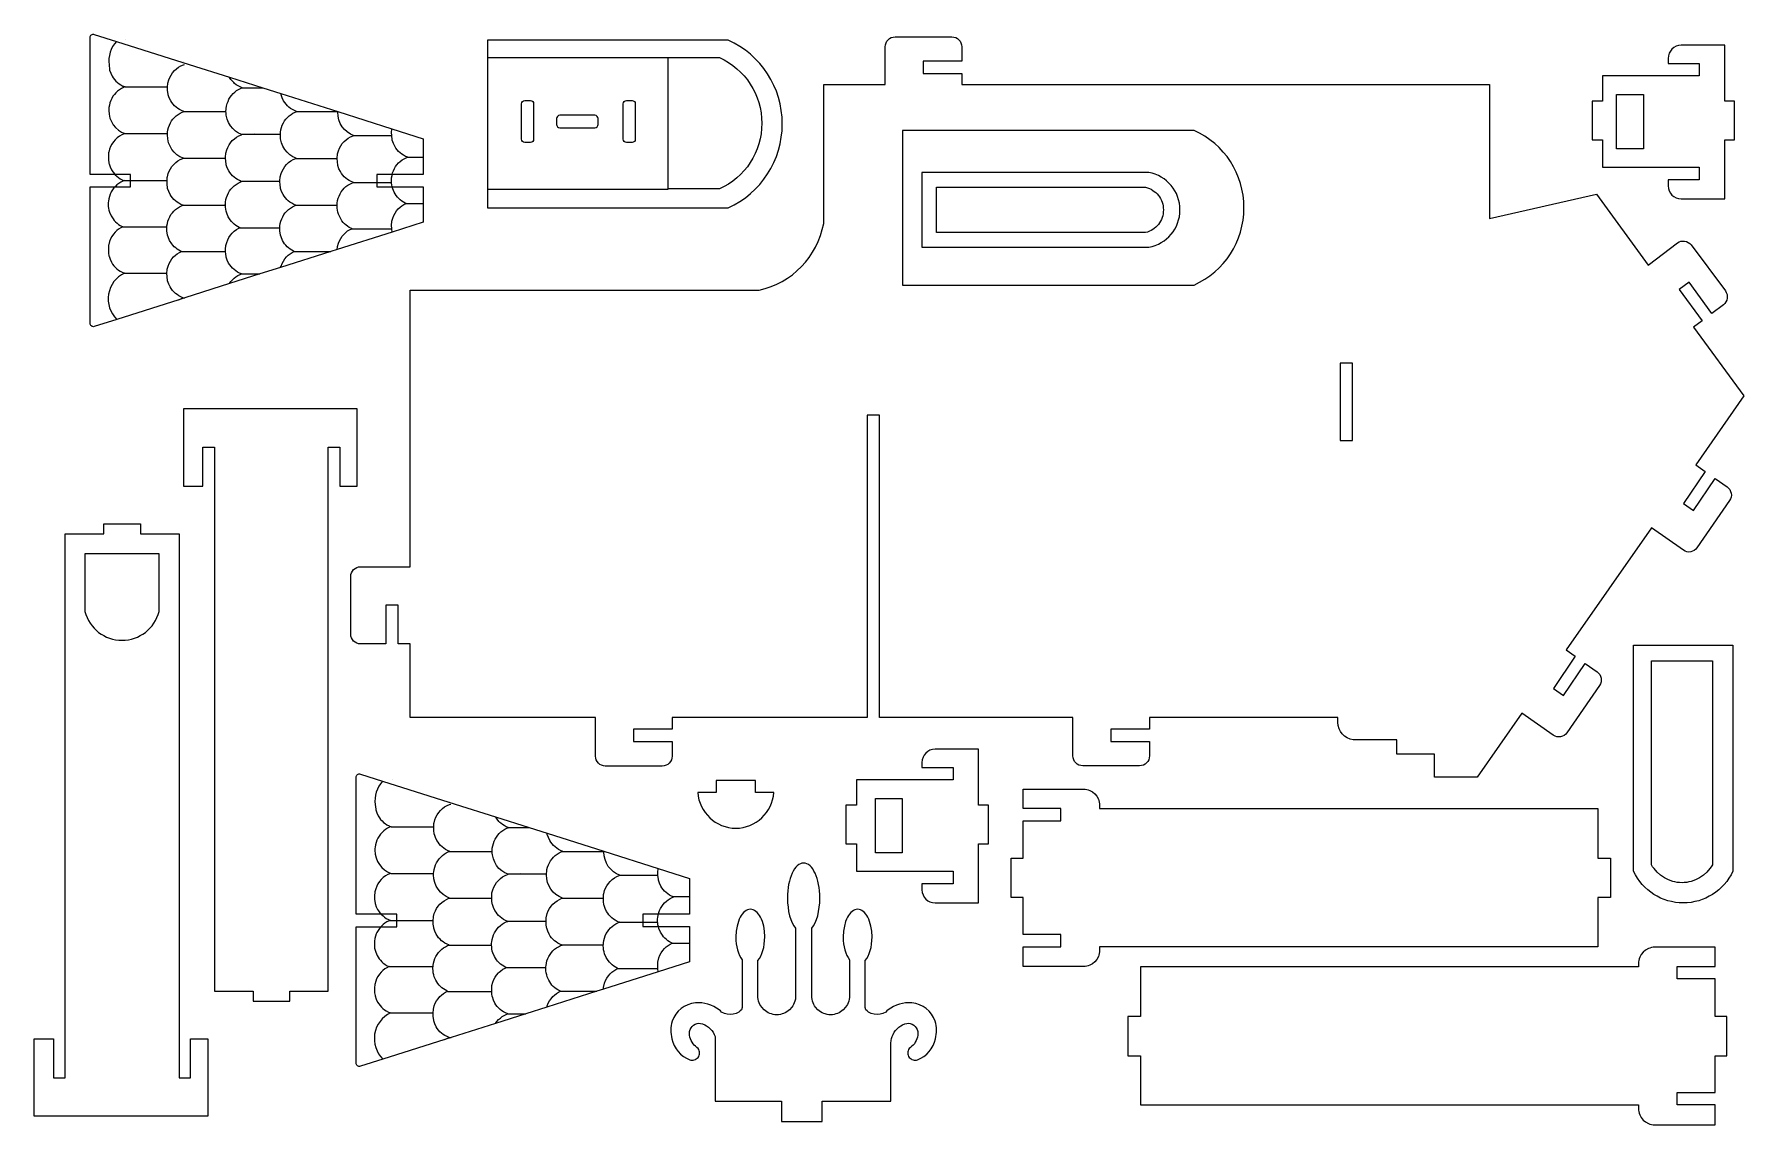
# Model space of a CAD drawing. Extents: x 0.4 to 16.9, y 0.4 to 10.9.
import ezdxf

# ---------------------------------------------------------------- set-up
doc = ezdxf.new("R2010")
doc.units = 0
doc.layers.add('Default_Layer', color=1, linetype='CONTINUOUS')

msp = doc.modelspace()

# ---------------------------------------------------------------- linework, layer by layer
at = {"layer": 'Default_Layer'}
for points in [[(4.149, 9.934), (4.149, 9.755), (4.149, 9.588), (3.85, 9.588), (3.85, 9.588), (3.701, 9.588), (3.701, 9.51), (3.701, 9.469), (3.85, 9.469), (3.85, 9.469), (4.149, 9.469), (4.149, 9.308), (4.149, 9.126), (3.849, 9.031), (3.319, 8.863), (3.256, 8.842), (2.771, 8.689), (2.771, 8.689), (2.569, 8.625), (2.275, 8.532), (1.845, 8.395), (1.785, 8.376), (1.186, 8.186), (0.968, 8.117), (0.961, 8.115), (0.954, 8.116), (0.947, 8.118), (0.94, 8.122), (0.935, 8.127), (0.931, 8.133), (0.928, 8.14), (0.927, 8.147), (0.927, 9.467), (1.167, 9.467), (1.167, 9.467), (1.32, 9.467), (1.32, 9.528), (1.32, 9.586), (1.17, 9.586), (1.17, 9.586), (0.927, 9.586), (0.927, 10.913), (0.928, 10.921), (0.931, 10.928), (0.935, 10.934), (0.94, 10.939), (0.947, 10.942), (0.954, 10.945), (0.961, 10.945), (0.968, 10.943), (1.183, 10.875), (1.885, 10.653), (2.276, 10.529), (2.6, 10.426), (2.774, 10.371), (3.323, 10.196), (3.847, 10.03), (4.149, 9.934)], [(8.023, 9.114), (8.023, 10.457), (8.618, 10.457), (8.618, 10.824), (8.62, 10.842), (8.626, 10.86), (8.634, 10.877), (8.646, 10.891), (8.66, 10.903), (8.677, 10.912), (8.694, 10.917), (8.713, 10.919), (9.264, 10.919), (9.282, 10.917), (9.3, 10.912), (9.316, 10.903), (9.331, 10.891), (9.342, 10.876), (9.351, 10.86), (9.356, 10.842), (9.358, 10.823), (9.358, 10.683), (8.986, 10.683), (8.986, 10.564), (9.358, 10.564), (9.358, 10.457), (14.463, 10.457), (14.463, 9.161), (15.497, 9.396), (15.998, 8.711), (16.28, 8.925), (16.296, 8.935), (16.313, 8.941), (16.331, 8.944), (16.35, 8.944), (16.368, 8.939), (16.385, 8.931), (16.399, 8.92), (16.412, 8.907), (16.744, 8.462), (16.753, 8.446), (16.76, 8.428), (16.763, 8.41), (16.762, 8.391), (16.757, 8.373), (16.75, 8.356), (16.739, 8.341), (16.725, 8.328), (16.613, 8.243), (16.393, 8.546), (16.298, 8.475), (16.519, 8.171), (16.437, 8.109), (16.923, 7.445), (16.457, 6.78), (16.549, 6.715), (16.34, 6.403), (16.437, 6.336), (16.646, 6.647), (16.761, 6.566), (16.775, 6.554), (16.787, 6.539), (16.795, 6.522), (16.8, 6.504), (16.802, 6.486), (16.799, 6.467), (16.794, 6.449), (16.785, 6.433), (16.469, 5.976), (16.457, 5.962), (16.443, 5.951), (16.427, 5.942), (16.409, 5.937), (16.39, 5.935), (16.372, 5.938), (16.354, 5.943), (16.338, 5.953), (16.03, 6.169), (15.204, 4.988), (15.292, 4.926), (15.082, 4.614), (15.18, 4.547), (15.389, 4.858), (15.504, 4.777), (15.518, 4.764), (15.529, 4.75), (15.538, 4.733), (15.543, 4.715), (15.544, 4.696), (15.542, 4.678), (15.536, 4.66), (15.527, 4.644), (15.212, 4.187), (15.2, 4.173), (15.185, 4.161), (15.169, 4.153), (15.151, 4.148), (15.133, 4.146), (15.114, 4.148), (15.097, 4.154), (15.08, 4.163), (14.777, 4.377), (14.343, 3.757), (13.932, 3.757), (13.932, 3.98), (13.566, 3.98), (13.566, 4.118), (13.144, 4.118), (13.114, 4.125), (13.086, 4.137), (13.061, 4.154), (13.039, 4.175), (13.022, 4.199), (13.008, 4.226), (13, 4.256), (12.996, 4.287), (12.996, 4.334), (11.174, 4.334), (11.174, 4.222), (10.801, 4.222), (10.801, 4.103), (11.174, 4.103), (11.174, 3.962), (11.172, 3.944), (11.167, 3.926), (11.158, 3.91), (11.146, 3.895), (11.132, 3.883), (11.115, 3.874), (11.098, 3.869), (11.079, 3.867), (10.528, 3.867), (10.51, 3.869), (10.492, 3.874), (10.476, 3.883), (10.462, 3.895), (10.45, 3.909), (10.441, 3.926), (10.436, 3.944), (10.434, 3.962), (10.434, 4.334), (8.563, 4.334), (8.563, 7.26), (8.445, 7.26), (8.445, 4.334), (8.291, 4.334), (8.291, 4.334), (6.557, 4.334), (6.557, 4.22), (6.185, 4.22), (6.185, 4.101), (6.557, 4.101), (6.557, 3.96), (6.555, 3.942), (6.55, 3.924), (6.541, 3.908), (6.529, 3.893), (6.515, 3.881), (6.499, 3.872), (6.481, 3.867), (6.462, 3.865), (5.911, 3.865), (5.893, 3.867), (5.875, 3.872), (5.859, 3.881), (5.845, 3.893), (5.833, 3.907), (5.824, 3.924), (5.819, 3.942), (5.817, 3.96), (5.817, 4.334), (4.025, 4.334), (4.025, 5.046), (3.907, 5.046), (3.907, 5.422), (3.788, 5.422), (3.789, 5.046), (3.544, 5.046), (3.525, 5.048), (3.507, 5.053), (3.491, 5.062), (3.477, 5.074), (3.465, 5.088), (3.456, 5.105), (3.451, 5.122), (3.449, 5.141), (3.449, 5.698), (3.451, 5.717), (3.456, 5.734), (3.465, 5.751), (3.477, 5.765), (3.491, 5.777), (3.507, 5.786), (3.525, 5.791), (3.543, 5.793), (4.025, 5.793), (4.025, 8.469), (7.399, 8.469), (7.458, 8.484), (7.515, 8.503), (7.569, 8.526), (7.622, 8.553), (7.672, 8.583), (7.72, 8.618), (7.765, 8.655), (7.808, 8.696), (7.847, 8.739), (7.883, 8.786), (7.916, 8.835), (7.945, 8.886), (7.971, 8.94), (7.992, 8.996), (8.01, 9.054), (8.023, 9.114)], [(4.773, 9.266), (7.099, 9.266), (7.158, 9.295), (7.213, 9.327), (7.266, 9.363), (7.315, 9.403), (7.362, 9.446), (7.405, 9.492), (7.444, 9.541), (7.48, 9.593), (7.513, 9.647), (7.541, 9.703), (7.566, 9.762), (7.586, 9.822), (7.602, 9.884), (7.613, 9.947), (7.62, 10.011), (7.623, 10.077), (7.62, 10.142), (7.613, 10.207), (7.602, 10.27), (7.586, 10.332), (7.566, 10.392), (7.541, 10.45), (7.513, 10.507), (7.48, 10.561), (7.444, 10.613), (7.405, 10.662), (7.362, 10.708), (7.315, 10.751), (7.266, 10.79), (7.213, 10.827), (7.158, 10.859), (7.099, 10.888), (4.773, 10.888), (4.773, 10.718), (4.773, 9.448), (4.773, 9.266)], [(15.557, 9.924), (15.557, 9.657), (16.492, 9.657), (16.492, 9.537), (16.191, 9.537), (16.191, 9.479), (16.193, 9.453), (16.201, 9.429), (16.212, 9.407), (16.228, 9.389), (16.246, 9.373), (16.268, 9.361), (16.291, 9.354), (16.317, 9.351), (16.738, 9.351), (16.738, 9.924), (16.834, 9.924), (16.834, 10.298), (16.738, 10.298), (16.738, 10.838), (16.317, 10.838), (16.291, 10.836), (16.268, 10.828), (16.246, 10.817), (16.228, 10.801), (16.212, 10.782), (16.201, 10.761), (16.193, 10.737), (16.191, 10.711), (16.191, 10.661), (16.492, 10.661), (16.492, 10.542), (16.191, 10.542), (15.557, 10.542), (15.557, 10.298), (15.455, 10.298), (15.455, 9.924), (15.557, 9.924)], [(6.52, 9.448), (6.52, 10.718), (7.014, 10.718), (7.06, 10.696), (7.103, 10.67), (7.145, 10.642), (7.183, 10.611), (7.22, 10.577), (7.254, 10.541), (7.285, 10.503), (7.313, 10.462), (7.338, 10.42), (7.36, 10.376), (7.38, 10.33), (7.395, 10.283), (7.408, 10.234), (7.417, 10.185), (7.423, 10.134), (7.424, 10.083), (7.423, 10.032), (7.417, 9.981), (7.408, 9.932), (7.395, 9.883), (7.38, 9.836), (7.36, 9.79), (7.338, 9.746), (7.313, 9.704), (7.285, 9.663), (7.254, 9.625), (7.22, 9.589), (7.183, 9.555), (7.145, 9.524), (7.103, 9.495), (7.06, 9.47), (7.014, 9.448), (6.52, 9.448)], [(5.1, 9.929), (5.1, 10.271), (5.103, 10.283), (5.11, 10.293), (5.12, 10.3), (5.132, 10.303), (5.187, 10.303), (5.199, 10.3), (5.209, 10.293), (5.216, 10.283), (5.218, 10.271), (5.218, 9.929), (5.216, 9.917), (5.209, 9.906), (5.199, 9.899), (5.187, 9.897), (5.132, 9.897), (5.12, 9.9), (5.11, 9.906), (5.103, 9.916), (5.1, 9.929)], [(6.083, 9.929), (6.083, 10.271), (6.086, 10.283), (6.093, 10.293), (6.103, 10.3), (6.115, 10.303), (6.17, 10.303), (6.182, 10.3), (6.192, 10.293), (6.199, 10.283), (6.201, 10.271), (6.201, 9.929), (6.199, 9.916), (6.192, 9.906), (6.182, 9.9), (6.17, 9.897), (6.115, 9.897), (6.103, 9.9), (6.093, 9.906), (6.086, 9.916), (6.083, 9.929)], [(15.691, 9.837), (15.691, 10.362), (15.951, 10.362), (15.951, 9.837), (15.691, 9.837)], [(5.471, 10.04), (5.81, 10.04), (5.822, 10.043), (5.832, 10.05), (5.839, 10.06), (5.841, 10.072), (5.841, 10.128), (5.839, 10.14), (5.832, 10.15), (5.822, 10.157), (5.81, 10.16), (5.471, 10.16), (5.459, 10.157), (5.449, 10.15), (5.442, 10.14), (5.44, 10.128), (5.44, 10.072), (5.442, 10.06), (5.449, 10.05), (5.459, 10.043), (5.471, 10.04)], [(11.605, 10.013), (8.787, 10.013), (8.787, 8.518), (11.605, 8.518), (11.659, 8.545), (11.71, 8.575), (11.759, 8.608), (11.805, 8.645), (11.847, 8.684), (11.887, 8.727), (11.924, 8.772), (11.957, 8.82), (11.987, 8.869), (12.013, 8.921), (12.035, 8.975), (12.054, 9.031), (12.069, 9.088), (12.079, 9.146), (12.086, 9.205), (12.088, 9.266), (12.086, 9.326), (12.079, 9.386), (12.069, 9.444), (12.054, 9.501), (12.035, 9.556), (12.013, 9.61), (11.987, 9.662), (11.957, 9.712), (11.924, 9.76), (11.887, 9.805), (11.847, 9.847), (11.805, 9.887), (11.759, 9.924), (11.71, 9.957), (11.659, 9.987), (11.605, 10.013)], [(11.168, 8.883), (11.2, 8.89), (11.23, 8.9), (11.26, 8.913), (11.288, 8.928), (11.315, 8.945), (11.339, 8.964), (11.362, 8.985), (11.383, 9.009), (11.402, 9.034), (11.419, 9.06), (11.434, 9.088), (11.446, 9.117), (11.456, 9.148), (11.463, 9.179), (11.467, 9.212), (11.469, 9.245), (11.467, 9.278), (11.463, 9.311), (11.456, 9.342), (11.446, 9.373), (11.434, 9.402), (11.419, 9.43), (11.402, 9.456), (11.383, 9.481), (11.362, 9.505), (11.339, 9.526), (11.315, 9.545), (11.288, 9.562), (11.26, 9.577), (11.23, 9.59), (11.2, 9.6), (11.168, 9.607), (8.971, 9.607), (8.971, 8.883), (11.168, 8.883)], [(11.136, 9.026), (9.113, 9.026), (9.113, 9.464), (11.136, 9.464), (11.155, 9.459), (11.173, 9.452), (11.19, 9.444), (11.206, 9.434), (11.221, 9.424), (11.235, 9.412), (11.248, 9.399), (11.26, 9.385), (11.271, 9.37), (11.281, 9.354), (11.289, 9.337), (11.296, 9.32), (11.302, 9.302), (11.306, 9.283), (11.308, 9.264), (11.309, 9.245), (11.308, 9.226), (11.306, 9.206), (11.302, 9.188), (11.296, 9.17), (11.289, 9.153), (11.281, 9.136), (11.271, 9.12), (11.26, 9.105), (11.248, 9.091), (11.235, 9.078), (11.221, 9.066), (11.206, 9.056), (11.19, 9.046), (11.173, 9.038), (11.155, 9.031), (11.136, 9.026)], [(13.018, 7.015), (13.137, 7.015), (13.137, 7.763), (13.018, 7.763), (13.018, 7.015)], [(2.86, 1.686), (2.925, 1.686), (3.232, 1.686), (3.232, 6.572), (3.232, 6.95), (3.342, 6.95), (3.342, 6.572), (3.511, 6.572), (3.511, 7.32), (3.232, 7.32), (2.13, 7.32), (1.831, 7.32), (1.831, 6.572), (2.018, 6.572), (2.018, 6.95), (2.13, 6.95), (2.13, 6.572), (2.13, 1.686), (2.506, 1.686), (2.506, 1.59), (2.86, 1.59), (2.86, 1.686)], [(1.416, 6.111), (1.481, 6.111), (1.788, 6.111), (1.788, 1.225), (1.788, 0.847), (1.899, 0.847), (1.899, 1.225), (2.068, 1.225), (2.068, 0.477), (1.788, 0.477), (0.686, 0.477), (0.387, 0.477), (0.387, 1.225), (0.574, 1.225), (0.574, 0.847), (0.686, 0.847), (0.686, 1.225), (0.686, 6.111), (1.062, 6.111), (1.062, 6.207), (1.416, 6.207), (1.416, 6.111)], [(0.878, 5.36), (0.888, 5.33), (0.899, 5.301), (0.913, 5.273), (0.929, 5.247), (0.947, 5.222), (0.966, 5.199), (0.987, 5.178), (1.01, 5.158), (1.035, 5.141), (1.061, 5.126), (1.088, 5.112), (1.116, 5.101), (1.145, 5.092), (1.175, 5.086), (1.205, 5.082), (1.237, 5.081), (1.268, 5.082), (1.299, 5.086), (1.329, 5.092), (1.358, 5.101), (1.386, 5.112), (1.413, 5.126), (1.438, 5.141), (1.463, 5.158), (1.486, 5.178), (1.507, 5.199), (1.527, 5.222), (1.544, 5.247), (1.56, 5.273), (1.574, 5.301), (1.586, 5.33), (1.595, 5.36), (1.595, 5.916), (0.878, 5.916), (0.878, 5.36)], [(15.856, 2.847), (15.856, 5.033), (16.817, 5.033), (16.817, 2.847), (16.799, 2.812), (16.779, 2.78), (16.757, 2.749), (16.733, 2.72), (16.707, 2.693), (16.68, 2.668), (16.651, 2.644), (16.62, 2.623), (16.588, 2.605), (16.555, 2.588), (16.521, 2.574), (16.486, 2.562), (16.449, 2.553), (16.412, 2.546), (16.375, 2.542), (16.336, 2.541), (16.298, 2.542), (16.261, 2.546), (16.224, 2.553), (16.187, 2.562), (16.152, 2.574), (16.118, 2.588), (16.085, 2.605), (16.053, 2.623), (16.022, 2.644), (15.993, 2.668), (15.965, 2.693), (15.94, 2.72), (15.916, 2.749), (15.894, 2.78), (15.874, 2.812), (15.856, 2.847)], [(16.029, 2.91), (16.029, 4.882), (16.62, 4.882), (16.62, 2.91), (16.608, 2.891), (16.595, 2.872), (16.565, 2.838), (16.532, 2.808), (16.495, 2.783), (16.456, 2.763), (16.414, 2.748), (16.392, 2.743), (16.37, 2.739), (16.347, 2.737), (16.325, 2.736), (16.302, 2.737), (16.279, 2.739), (16.257, 2.743), (16.235, 2.748), (16.193, 2.763), (16.154, 2.783), (16.117, 2.808), (16.084, 2.838), (16.054, 2.872), (16.041, 2.891), (16.029, 2.91)], [(8.341, 3.113), (8.341, 2.846), (9.276, 2.846), (9.276, 2.726), (8.974, 2.726), (8.974, 2.668), (8.977, 2.642), (8.984, 2.618), (8.996, 2.596), (9.011, 2.578), (9.03, 2.562), (9.051, 2.55), (9.075, 2.543), (9.1, 2.54), (9.522, 2.54), (9.522, 3.113), (9.618, 3.113), (9.618, 3.487), (9.522, 3.487), (9.522, 4.027), (9.1, 4.027), (9.075, 4.025), (9.051, 4.017), (9.03, 4.006), (9.011, 3.99), (8.996, 3.971), (8.984, 3.95), (8.977, 3.926), (8.974, 3.9), (8.974, 3.85), (9.276, 3.85), (9.276, 3.731), (8.974, 3.731), (8.341, 3.731), (8.341, 3.487), (8.238, 3.487), (8.238, 3.113), (8.341, 3.113)], [(6.724, 2.777), (6.724, 2.598), (6.724, 2.431), (6.424, 2.431), (6.424, 2.431), (6.275, 2.431), (6.275, 2.354), (6.275, 2.312), (6.424, 2.312), (6.424, 2.312), (6.724, 2.312), (6.724, 2.151), (6.724, 1.969), (6.423, 1.874), (5.893, 1.706), (5.83, 1.686), (5.345, 1.532), (5.345, 1.532), (5.143, 1.468), (4.849, 1.375), (4.419, 1.238), (4.359, 1.219), (3.76, 1.029), (3.542, 0.96), (3.535, 0.959), (3.528, 0.959), (3.521, 0.961), (3.514, 0.965), (3.509, 0.97), (3.505, 0.976), (3.502, 0.983), (3.501, 0.99), (3.501, 2.31), (3.741, 2.31), (3.741, 2.31), (3.895, 2.31), (3.895, 2.371), (3.895, 2.43), (3.744, 2.43), (3.744, 2.43), (3.501, 2.43), (3.501, 3.756), (3.502, 3.764), (3.505, 3.771), (3.509, 3.777), (3.514, 3.782), (3.521, 3.786), (3.528, 3.788), (3.535, 3.788), (3.542, 3.787), (3.757, 3.718), (4.459, 3.496), (4.85, 3.372), (5.174, 3.269), (5.348, 3.214), (5.897, 3.04), (6.421, 2.873), (6.724, 2.777)], [(6.805, 3.61), (6.809, 3.574), (6.817, 3.539), (6.828, 3.506), (6.841, 3.474), (6.858, 3.443), (6.877, 3.415), (6.898, 3.388), (6.922, 3.364), (6.948, 3.342), (6.975, 3.322), (7.005, 3.305), (7.036, 3.29), (7.069, 3.279), (7.102, 3.271), (7.137, 3.265), (7.173, 3.264), (7.209, 3.265), (7.244, 3.271), (7.278, 3.279), (7.31, 3.29), (7.342, 3.305), (7.371, 3.322), (7.399, 3.342), (7.425, 3.364), (7.448, 3.388), (7.47, 3.415), (7.489, 3.443), (7.505, 3.474), (7.519, 3.506), (7.529, 3.539), (7.537, 3.574), (7.541, 3.61), (7.364, 3.61), (7.364, 3.725), (6.982, 3.725), (6.982, 3.61), (6.805, 3.61)], [(15.51, 2.592), (15.51, 2.117), (10.692, 2.117), (10.692, 2.083), (10.691, 2.067), (10.689, 2.051), (10.685, 2.036), (10.68, 2.021), (10.665, 1.994), (10.646, 1.971), (10.623, 1.951), (10.596, 1.937), (10.582, 1.931), (10.567, 1.927), (10.551, 1.925), (10.535, 1.924), (9.952, 1.924), (9.952, 2.116), (10.318, 2.116), (10.318, 2.235), (9.952, 2.235), (9.952, 2.592), (9.838, 2.592), (9.838, 2.974), (9.952, 2.974), (9.952, 3.336), (10.318, 3.336), (10.318, 3.455), (9.952, 3.455), (9.952, 3.642), (10.535, 3.642), (10.551, 3.641), (10.567, 3.639), (10.582, 3.635), (10.596, 3.629), (10.623, 3.615), (10.646, 3.595), (10.665, 3.572), (10.68, 3.545), (10.685, 3.53), (10.689, 3.515), (10.691, 3.499), (10.692, 3.483), (10.692, 3.453), (15.51, 3.453), (15.51, 2.974), (15.632, 2.974), (15.632, 2.592), (15.51, 2.592)], [(8.524, 3.026), (8.524, 3.551), (8.783, 3.551), (8.783, 3.026), (8.524, 3.026)], [(8.008, 0.624), (8.674, 0.624), (8.674, 1.185), (8.676, 1.209), (8.68, 1.229), (8.686, 1.248), (8.686, 1.248), (8.695, 1.269), (8.706, 1.289), (8.719, 1.307), (8.733, 1.323), (8.75, 1.338), (8.768, 1.351), (8.787, 1.362), (8.808, 1.37), (8.808, 1.371), (8.826, 1.375), (8.843, 1.376), (8.861, 1.374), (8.878, 1.369), (8.894, 1.359), (8.908, 1.346), (8.919, 1.331), (8.928, 1.315), (8.933, 1.297), (8.935, 1.278), (8.934, 1.26), (8.93, 1.241), (8.924, 1.224), (8.918, 1.208), (8.909, 1.193), (8.9, 1.178), (8.889, 1.165), (8.877, 1.153), (8.863, 1.141), (8.849, 1.131), (8.844, 1.121), (8.84, 1.111), (8.837, 1.1), (8.837, 1.088), (8.838, 1.077), (8.841, 1.066), (8.845, 1.056), (8.851, 1.046), (8.859, 1.038), (8.868, 1.031), (8.877, 1.025), (8.888, 1.021), (8.899, 1.019), (8.91, 1.018), (8.921, 1.019), (8.932, 1.022), (8.964, 1.037), (8.993, 1.055), (9.02, 1.077), (9.043, 1.102), (9.064, 1.13), (9.081, 1.16), (9.094, 1.193), (9.103, 1.227), (9.108, 1.248), (9.112, 1.269), (9.114, 1.29), (9.115, 1.311), (9.114, 1.333), (9.111, 1.354), (9.107, 1.375), (9.101, 1.396), (9.086, 1.431), (9.067, 1.464), (9.043, 1.493), (9.015, 1.518), (8.984, 1.539), (8.951, 1.555), (8.915, 1.567), (8.877, 1.573), (8.846, 1.574), (8.815, 1.573), (8.785, 1.568), (8.755, 1.561), (8.726, 1.551), (8.699, 1.538), (8.672, 1.523), (8.647, 1.505), (8.635, 1.495), (8.623, 1.485), (8.596, 1.472), (8.568, 1.463), (8.539, 1.46), (8.51, 1.463), (8.482, 1.472), (8.456, 1.485), (8.444, 1.495), (8.432, 1.505), (8.425, 1.53), (8.424, 1.557), (8.424, 1.983), (8.439, 2.003), (8.452, 2.025), (8.463, 2.051), (8.473, 2.079), (8.481, 2.109), (8.486, 2.142), (8.49, 2.176), (8.491, 2.212), (8.488, 2.266), (8.48, 2.316), (8.467, 2.361), (8.459, 2.382), (8.45, 2.401), (8.44, 2.418), (8.43, 2.433), (8.418, 2.447), (8.406, 2.458), (8.393, 2.467), (8.38, 2.474), (8.366, 2.478), (8.351, 2.479), (8.337, 2.478), (8.323, 2.474), (8.31, 2.467), (8.297, 2.458), (8.285, 2.447), (8.273, 2.433), (8.262, 2.418), (8.252, 2.401), (8.243, 2.382), (8.235, 2.361), (8.223, 2.316), (8.214, 2.266), (8.212, 2.212), (8.213, 2.178), (8.216, 2.145), (8.221, 2.114), (8.228, 2.085), (8.237, 2.058), (8.247, 2.033), (8.259, 2.011), (8.272, 1.991), (8.272, 1.625), (8.27, 1.608), (8.266, 1.591), (8.26, 1.575), (8.253, 1.559), (8.245, 1.545), (8.235, 1.531), (8.213, 1.506), (8.187, 1.486), (8.172, 1.478), (8.157, 1.471), (8.141, 1.466), (8.125, 1.462), (8.108, 1.459), (8.09, 1.458), (8.073, 1.459), (8.056, 1.462), (8.039, 1.466), (8.023, 1.471), (8.008, 1.478), (7.993, 1.486), (7.967, 1.506), (7.945, 1.531), (7.935, 1.545), (7.927, 1.559), (7.92, 1.575), (7.915, 1.591), (7.911, 1.608), (7.908, 1.625), (7.908, 2.296), (7.925, 2.32), (7.94, 2.349), (7.954, 2.381), (7.965, 2.417), (7.974, 2.456), (7.981, 2.498), (7.985, 2.542), (7.987, 2.588), (7.986, 2.623), (7.984, 2.657), (7.98, 2.689), (7.974, 2.72), (7.968, 2.75), (7.96, 2.777), (7.951, 2.803), (7.941, 2.827), (7.929, 2.849), (7.917, 2.869), (7.904, 2.886), (7.891, 2.9), (7.876, 2.911), (7.861, 2.92), (7.845, 2.925), (7.829, 2.926), (7.813, 2.925), (7.798, 2.92), (7.782, 2.911), (7.768, 2.9), (7.754, 2.886), (7.741, 2.869), (7.729, 2.849), (7.718, 2.827), (7.708, 2.803), (7.699, 2.777), (7.691, 2.75), (7.684, 2.72), (7.679, 2.689), (7.675, 2.657), (7.673, 2.623), (7.672, 2.588), (7.673, 2.542), (7.678, 2.498), (7.684, 2.456), (7.694, 2.417), (7.705, 2.38), (7.719, 2.348), (7.734, 2.319), (7.751, 2.295), (7.751, 1.625), (7.749, 1.608), (7.745, 1.591), (7.739, 1.575), (7.732, 1.559), (7.724, 1.545), (7.714, 1.531), (7.692, 1.506), (7.666, 1.486), (7.651, 1.478), (7.636, 1.471), (7.62, 1.466), (7.604, 1.462), (7.586, 1.459), (7.569, 1.458), (7.552, 1.459), (7.535, 1.462), (7.518, 1.466), (7.502, 1.471), (7.487, 1.478), (7.472, 1.486), (7.446, 1.506), (7.424, 1.531), (7.414, 1.545), (7.406, 1.559), (7.399, 1.575), (7.393, 1.591), (7.389, 1.608), (7.387, 1.625), (7.387, 1.984), (7.401, 2.003), (7.414, 2.026), (7.425, 2.051), (7.435, 2.079), (7.443, 2.11), (7.449, 2.142), (7.452, 2.176), (7.453, 2.212), (7.451, 2.266), (7.443, 2.316), (7.43, 2.361), (7.422, 2.382), (7.413, 2.401), (7.403, 2.418), (7.392, 2.433), (7.38, 2.447), (7.368, 2.458), (7.355, 2.467), (7.342, 2.474), (7.328, 2.478), (7.314, 2.479), (7.299, 2.478), (7.285, 2.474), (7.272, 2.467), (7.259, 2.458), (7.247, 2.447), (7.236, 2.433), (7.225, 2.418), (7.215, 2.401), (7.206, 2.382), (7.198, 2.361), (7.185, 2.316), (7.177, 2.266), (7.174, 2.212), (7.175, 2.178), (7.178, 2.145), (7.183, 2.114), (7.191, 2.085), (7.199, 2.058), (7.21, 2.033), (7.222, 2.01), (7.235, 1.991), (7.235, 1.557), (7.234, 1.53), (7.227, 1.505), (7.216, 1.495), (7.203, 1.485), (7.177, 1.472), (7.149, 1.463), (7.12, 1.46), (7.091, 1.463), (7.063, 1.472), (7.036, 1.485), (7.024, 1.495), (7.013, 1.505), (6.987, 1.523), (6.961, 1.538), (6.933, 1.551), (6.904, 1.561), (6.874, 1.568), (6.844, 1.573), (6.813, 1.574), (6.782, 1.573), (6.744, 1.567), (6.708, 1.555), (6.675, 1.539), (6.644, 1.518), (6.616, 1.493), (6.592, 1.464), (6.573, 1.431), (6.558, 1.396), (6.552, 1.375), (6.548, 1.354), (6.545, 1.333), (6.544, 1.311), (6.545, 1.29), (6.547, 1.269), (6.551, 1.248), (6.556, 1.227), (6.565, 1.193), (6.578, 1.16), (6.595, 1.13), (6.616, 1.102), (6.639, 1.077), (6.666, 1.055), (6.695, 1.037), (6.727, 1.022), (6.738, 1.019), (6.749, 1.018), (6.761, 1.019), (6.771, 1.021), (6.782, 1.025), (6.791, 1.031), (6.8, 1.038), (6.808, 1.046), (6.814, 1.056), (6.818, 1.066), (6.821, 1.077), (6.822, 1.088), (6.822, 1.1), (6.82, 1.111), (6.816, 1.121), (6.81, 1.131), (6.796, 1.141), (6.782, 1.153), (6.77, 1.165), (6.76, 1.178), (6.75, 1.193), (6.742, 1.208), (6.735, 1.224), (6.729, 1.241), (6.725, 1.26), (6.724, 1.278), (6.726, 1.297), (6.731, 1.315), (6.74, 1.331), (6.751, 1.346), (6.765, 1.359), (6.781, 1.369), (6.798, 1.374), (6.816, 1.376), (6.833, 1.375), (6.851, 1.371), (6.851, 1.37), (6.872, 1.362), (6.891, 1.351), (6.909, 1.338), (6.926, 1.323), (6.941, 1.307), (6.953, 1.289), (6.964, 1.269), (6.973, 1.248), (6.973, 1.248), (6.973, 0.624), (7.615, 0.624), (7.615, 0.426), (8.008, 0.426), (8.008, 0.624)], [(11.086, 1.062), (11.086, 0.587), (15.904, 0.587), (15.904, 0.553), (15.904, 0.536), (15.907, 0.521), (15.911, 0.505), (15.916, 0.491), (15.931, 0.464), (15.95, 0.44), (15.973, 0.421), (16, 0.406), (16.014, 0.401), (16.029, 0.397), (16.045, 0.395), (16.061, 0.394), (16.644, 0.394), (16.644, 0.586), (16.278, 0.586), (16.278, 0.705), (16.644, 0.705), (16.644, 1.062), (16.758, 1.062), (16.758, 1.443), (16.644, 1.443), (16.644, 1.805), (16.278, 1.805), (16.278, 1.924), (16.644, 1.924), (16.644, 2.111), (16.061, 2.111), (16.045, 2.111), (16.029, 2.108), (16.014, 2.104), (16, 2.099), (15.973, 2.084), (15.95, 2.065), (15.931, 2.041), (15.916, 2.014), (15.911, 2), (15.907, 1.984), (15.904, 1.969), (15.904, 1.952), (15.904, 1.922), (11.086, 1.922), (11.086, 1.443), (10.964, 1.443), (10.964, 1.062), (11.086, 1.062)]]:
    msp.add_lwpolyline(points, close=True, dxfattribs=at)
for points in [[(1.183, 10.875), (1.163, 10.851), (1.146, 10.826), (1.133, 10.798), (1.122, 10.77), (1.114, 10.74), (1.11, 10.709), (1.109, 10.679), (1.111, 10.648), (1.116, 10.603), (1.117, 10.598), (1.127, 10.568), (1.141, 10.539), (1.152, 10.522), (1.164, 10.506), (1.178, 10.491), (1.192, 10.477), (1.208, 10.465), (1.225, 10.454), (1.245, 10.443), (1.25, 10.441), (1.266, 10.435), (1.263, 10.434), (1.251, 10.429), (1.231, 10.419), (1.212, 10.408), (1.194, 10.394), (1.178, 10.379), (1.163, 10.362), (1.149, 10.344), (1.138, 10.324), (1.128, 10.304), (1.12, 10.282), (1.114, 10.259), (1.11, 10.236), (1.109, 10.224), (1.109, 10.208), (1.112, 10.17), (1.12, 10.133), (1.134, 10.099), (1.152, 10.068), (1.175, 10.041), (1.201, 10.017), (1.231, 9.997), (1.263, 9.983), (1.258, 9.981), (1.234, 9.971), (1.211, 9.957), (1.189, 9.942), (1.17, 9.924), (1.153, 9.904), (1.138, 9.882), (1.126, 9.859), (1.116, 9.834), (1.108, 9.804), (1.107, 9.8), (1.105, 9.767), (1.106, 9.731), (1.11, 9.696), (1.111, 9.691), (1.121, 9.661), (1.135, 9.633), (1.142, 9.622), (1.149, 9.612), (1.166, 9.59), (1.171, 9.585), (1.186, 9.571), (1.202, 9.558), (1.219, 9.547), (1.239, 9.537), (1.255, 9.53), (1.26, 9.528), (1.245, 9.523), (1.225, 9.513), (1.206, 9.501), (1.188, 9.488), (1.172, 9.472), (1.159, 9.458), (1.145, 9.44), (1.133, 9.42), (1.128, 9.41), (1.122, 9.397), (1.114, 9.375), (1.108, 9.353), (1.105, 9.329), (1.103, 9.317), (1.103, 9.302), (1.104, 9.279), (1.106, 9.261), (1.11, 9.241), (1.116, 9.222), (1.131, 9.188), (1.15, 9.157), (1.162, 9.142), (1.175, 9.128), (1.189, 9.115), (1.204, 9.104), (1.22, 9.093), (1.237, 9.084), (1.244, 9.081), (1.224, 9.071), (1.204, 9.059), (1.186, 9.045), (1.17, 9.029), (1.153, 9.009), (1.138, 8.987), (1.125, 8.964), (1.116, 8.94), (1.108, 8.909), (1.107, 8.905), (1.105, 8.879), (1.105, 8.853), (1.106, 8.827), (1.11, 8.802), (1.111, 8.796), (1.121, 8.767), (1.135, 8.738), (1.146, 8.721), (1.158, 8.705), (1.171, 8.69), (1.186, 8.676), (1.202, 8.663), (1.219, 8.652), (1.239, 8.642), (1.26, 8.634), (1.23, 8.618), (1.203, 8.598), (1.179, 8.576), (1.158, 8.551), (1.14, 8.523), (1.125, 8.494), (1.114, 8.462), (1.106, 8.429), (1.103, 8.396), (1.104, 8.362), (1.108, 8.33), (1.116, 8.298), (1.129, 8.267), (1.144, 8.238), (1.163, 8.211), (1.186, 8.186)], [(1.275, 10.891), (1.275, 10.891)], [(1.785, 8.376), (1.812, 8.389), (1.826, 8.395), (1.805, 8.404), (1.786, 8.414), (1.769, 8.425), (1.753, 8.437), (1.738, 8.451), (1.725, 8.466), (1.712, 8.483), (1.702, 8.5), (1.688, 8.528), (1.678, 8.558), (1.676, 8.563), (1.672, 8.598), (1.671, 8.634), (1.674, 8.666), (1.674, 8.671), (1.682, 8.701), (1.692, 8.726), (1.705, 8.749), (1.719, 8.77), (1.736, 8.79), (1.753, 8.806), (1.771, 8.82), (1.791, 8.832), (1.811, 8.842), (1.809, 8.843), (1.803, 8.846), (1.787, 8.855), (1.771, 8.865), (1.756, 8.877), (1.742, 8.889), (1.729, 8.903), (1.717, 8.918), (1.697, 8.949), (1.683, 8.983), (1.677, 9.002), (1.673, 9.022), (1.671, 9.04), (1.67, 9.063), (1.67, 9.078), (1.67, 9.081), (1.671, 9.09), (1.675, 9.114), (1.681, 9.137), (1.689, 9.159), (1.699, 9.179), (1.71, 9.199), (1.724, 9.217), (1.739, 9.234), (1.755, 9.249), (1.773, 9.263), (1.792, 9.274), (1.812, 9.284), (1.827, 9.29), (1.822, 9.291), (1.806, 9.298), (1.786, 9.309), (1.769, 9.32), (1.753, 9.332), (1.738, 9.346), (1.725, 9.361), (1.713, 9.377), (1.702, 9.394), (1.688, 9.423), (1.678, 9.452), (1.677, 9.458), (1.673, 9.493), (1.672, 9.528), (1.674, 9.561), (1.675, 9.565), (1.683, 9.596), (1.692, 9.62), (1.705, 9.643), (1.72, 9.665), (1.737, 9.685), (1.756, 9.703), (1.777, 9.719), (1.8, 9.732), (1.825, 9.742), (1.83, 9.744), (1.797, 9.759), (1.768, 9.778), (1.742, 9.802), (1.719, 9.83), (1.701, 9.861), (1.687, 9.895), (1.679, 9.931), (1.676, 9.97), (1.676, 9.985), (1.677, 9.997), (1.681, 10.021), (1.687, 10.043), (1.695, 10.065), (1.704, 10.086), (1.716, 10.105), (1.729, 10.123), (1.745, 10.14), (1.761, 10.156), (1.779, 10.169), (1.798, 10.181), (1.818, 10.191), (1.829, 10.195), (1.833, 10.196), (1.812, 10.205), (1.792, 10.215), (1.775, 10.226), (1.759, 10.238), (1.744, 10.252), (1.731, 10.267), (1.719, 10.284), (1.708, 10.301), (1.694, 10.329), (1.684, 10.359), (1.683, 10.364), (1.678, 10.399), (1.678, 10.435), (1.68, 10.468), (1.68, 10.472), (1.689, 10.502), (1.698, 10.527), (1.711, 10.55), (1.725, 10.572), (1.743, 10.592), (1.762, 10.61), (1.783, 10.625), (1.806, 10.639), (1.831, 10.649), (1.842, 10.653)], [(1.828, 10.679), (1.827, 10.679)], [(4.773, 10.718), (6.52, 10.718)], [(1.266, 10.435), (1.678, 10.435)], [(2.275, 8.532), (2.289, 8.551), (2.305, 8.569), (2.321, 8.584), (2.339, 8.598), (2.358, 8.609), (2.378, 8.619), (2.393, 8.625), (2.372, 8.633), (2.352, 8.644), (2.336, 8.655), (2.32, 8.667), (2.305, 8.681), (2.291, 8.696), (2.279, 8.712), (2.268, 8.729), (2.255, 8.758), (2.245, 8.787), (2.243, 8.793), (2.24, 8.817), (2.238, 8.841), (2.238, 8.869), (2.24, 8.896), (2.241, 8.9), (2.249, 8.931), (2.259, 8.955), (2.271, 8.978), (2.286, 9), (2.303, 9.02), (2.311, 9.028), (2.322, 9.038), (2.345, 9.055), (2.368, 9.067), (2.376, 9.071), (2.378, 9.072), (2.37, 9.076), (2.353, 9.084), (2.338, 9.095), (2.322, 9.106), (2.308, 9.119), (2.295, 9.133), (2.283, 9.148), (2.264, 9.179), (2.25, 9.213), (2.244, 9.232), (2.24, 9.252), (2.238, 9.27), (2.237, 9.293), (2.237, 9.308), (2.238, 9.32), (2.242, 9.344), (2.248, 9.366), (2.256, 9.388), (2.265, 9.409), (2.277, 9.428), (2.29, 9.447), (2.305, 9.463), (2.322, 9.479), (2.34, 9.492), (2.359, 9.504), (2.379, 9.514), (2.393, 9.519), (2.389, 9.521), (2.373, 9.528), (2.353, 9.538), (2.336, 9.549), (2.32, 9.562), (2.305, 9.575), (2.292, 9.591), (2.279, 9.607), (2.269, 9.624), (2.255, 9.652), (2.245, 9.682), (2.244, 9.687), (2.24, 9.716), (2.238, 9.744), (2.238, 9.758), (2.241, 9.791), (2.241, 9.795), (2.249, 9.825), (2.259, 9.85), (2.272, 9.873), (2.286, 9.895), (2.303, 9.915), (2.323, 9.933), (2.344, 9.949), (2.367, 9.962), (2.392, 9.972), (2.396, 9.974), (2.364, 9.988), (2.335, 10.008), (2.308, 10.032), (2.286, 10.059), (2.267, 10.091), (2.254, 10.124), (2.245, 10.161), (2.243, 10.18), (2.242, 10.199), (2.243, 10.215), (2.244, 10.227), (2.248, 10.25), (2.254, 10.273), (2.262, 10.295), (2.271, 10.315), (2.283, 10.335), (2.296, 10.353), (2.311, 10.37), (2.328, 10.385), (2.345, 10.399), (2.364, 10.41), (2.384, 10.42), (2.396, 10.425), (2.399, 10.426), (2.378, 10.434), (2.359, 10.445), (2.342, 10.456), (2.326, 10.468), (2.317, 10.477), (2.308, 10.486), (2.29, 10.507), (2.277, 10.527), (2.276, 10.529)], [(2.399, 10.426), (2.6, 10.426)], [(2.771, 8.689), (2.771, 8.69), (2.775, 8.701), (2.784, 8.726), (2.797, 8.749), (2.812, 8.77), (2.829, 8.79), (2.845, 8.806), (2.863, 8.82), (2.883, 8.832), (2.903, 8.842), (2.896, 8.846), (2.879, 8.855), (2.863, 8.865), (2.848, 8.877), (2.834, 8.889), (2.821, 8.903), (2.809, 8.918), (2.79, 8.949), (2.775, 8.983), (2.769, 9.002), (2.765, 9.022), (2.763, 9.04), (2.762, 9.063), (2.762, 9.078), (2.764, 9.09), (2.767, 9.114), (2.773, 9.137), (2.781, 9.159), (2.791, 9.179), (2.802, 9.199), (2.816, 9.217), (2.831, 9.234), (2.847, 9.249), (2.865, 9.263), (2.884, 9.274), (2.904, 9.284), (2.919, 9.29), (2.914, 9.291), (2.898, 9.298), (2.878, 9.309), (2.861, 9.32), (2.845, 9.332), (2.831, 9.346), (2.817, 9.361), (2.805, 9.377), (2.794, 9.394), (2.78, 9.423), (2.77, 9.452), (2.769, 9.458), (2.765, 9.488), (2.764, 9.519), (2.764, 9.528), (2.766, 9.561), (2.767, 9.565), (2.775, 9.596), (2.785, 9.62), (2.797, 9.643), (2.812, 9.665), (2.829, 9.685), (2.848, 9.703), (2.87, 9.719), (2.893, 9.732), (2.917, 9.742), (2.922, 9.744), (2.89, 9.759), (2.86, 9.778), (2.834, 9.802), (2.811, 9.83), (2.793, 9.861), (2.779, 9.895), (2.771, 9.931), (2.768, 9.97), (2.768, 9.974), (2.768, 9.985), (2.769, 9.997), (2.773, 10.021), (2.779, 10.043), (2.787, 10.065), (2.797, 10.086), (2.808, 10.105), (2.822, 10.123), (2.837, 10.14), (2.853, 10.156), (2.871, 10.169), (2.89, 10.181), (2.91, 10.191), (2.922, 10.195), (2.925, 10.196), (2.904, 10.205), (2.884, 10.215), (2.867, 10.226), (2.851, 10.238), (2.837, 10.252), (2.823, 10.267), (2.811, 10.284), (2.8, 10.301), (2.786, 10.329), (2.776, 10.359), (2.775, 10.364), (2.774, 10.371)], [(1.833, 10.196), (2.242, 10.196)], [(2.925, 10.196), (3.323, 10.196)], [(3.319, 8.863), (3.321, 8.887), (3.321, 8.891), (3.33, 8.922), (3.339, 8.946), (3.352, 8.969), (3.366, 8.991), (3.384, 9.011), (3.4, 9.027), (3.418, 9.041), (3.438, 9.053), (3.458, 9.063), (3.451, 9.067), (3.434, 9.075), (3.418, 9.086), (3.403, 9.097), (3.389, 9.11), (3.376, 9.124), (3.364, 9.139), (3.345, 9.17), (3.33, 9.204), (3.324, 9.223), (3.32, 9.243), (3.318, 9.261), (3.317, 9.284), (3.317, 9.291), (3.317, 9.299), (3.318, 9.311), (3.322, 9.335), (3.328, 9.357), (3.336, 9.379), (3.346, 9.4), (3.357, 9.419), (3.371, 9.438), (3.386, 9.454), (3.402, 9.47), (3.42, 9.483), (3.439, 9.495), (3.459, 9.505), (3.474, 9.51), (3.469, 9.512), (3.453, 9.519), (3.433, 9.529), (3.416, 9.54), (3.4, 9.553), (3.386, 9.566), (3.372, 9.582), (3.36, 9.598), (3.349, 9.615), (3.335, 9.643), (3.325, 9.673), (3.324, 9.678), (3.32, 9.71), (3.319, 9.742), (3.319, 9.749), (3.321, 9.782), (3.322, 9.786), (3.33, 9.816), (3.34, 9.841), (3.352, 9.864), (3.367, 9.886), (3.384, 9.906), (3.403, 9.924), (3.425, 9.94), (3.448, 9.953), (3.472, 9.963), (3.477, 9.965), (3.445, 9.979), (3.415, 9.999), (3.389, 10.023), (3.366, 10.05), (3.348, 10.081), (3.334, 10.115), (3.326, 10.152), (3.323, 10.19), (3.323, 10.194), (3.323, 10.196)], [(1.263, 9.983), (1.676, 9.983)], [(2.768, 9.974), (2.396, 9.974)], [(2.515, 9.985), (2.515, 9.985)], [(3.477, 9.965), (3.845, 9.965)], [(3.849, 9.031), (3.845, 9.063), (3.844, 9.097), (3.846, 9.132), (3.847, 9.136), (3.855, 9.166), (3.865, 9.191), (3.877, 9.214), (3.892, 9.236), (3.909, 9.256), (3.926, 9.271), (3.944, 9.285), (3.963, 9.298), (3.984, 9.308), (3.976, 9.311), (3.959, 9.32), (3.943, 9.33), (3.928, 9.342), (3.914, 9.355), (3.901, 9.368), (3.889, 9.383), (3.87, 9.415), (3.856, 9.448), (3.85, 9.468), (3.846, 9.487), (3.843, 9.505), (3.843, 9.511), (3.842, 9.528), (3.843, 9.544), (3.844, 9.556), (3.848, 9.579), (3.849, 9.586), (3.85, 9.59), (3.854, 9.605), (3.861, 9.624), (3.871, 9.644), (3.883, 9.664), (3.896, 9.682), (3.911, 9.699), (3.928, 9.714), (3.945, 9.728), (3.964, 9.739), (3.984, 9.749), (3.999, 9.755), (3.995, 9.757), (3.978, 9.763), (3.959, 9.774), (3.942, 9.785), (3.926, 9.797), (3.911, 9.811), (3.898, 9.826), (3.885, 9.842), (3.874, 9.86), (3.861, 9.888), (3.851, 9.918), (3.849, 9.923), (3.845, 9.965), (3.844, 9.993), (3.846, 10.026), (3.847, 10.03)], [(1.83, 9.744), (2.238, 9.744)], [(2.917, 9.742), (3.319, 9.742)], [(3.999, 9.755), (4.149, 9.755)], [(1.254, 9.528), (1.672, 9.528)], [(2.764, 9.519), (2.393, 9.519), (2.382, 9.519), (2.381, 9.519)], [(3.474, 9.51), (3.843, 9.51)], [(4.773, 9.447), (6.52, 9.447)], [(1.825, 9.29), (1.826, 9.29), (2.237, 9.29)], [(2.225, 9.301), (2.225, 9.301)], [(2.914, 9.291), (3.317, 9.291)], [(3.984, 9.308), (4.149, 9.308)], [(1.244, 9.081), (1.67, 9.081)], [(2.373, 9.072), (2.378, 9.072), (2.762, 9.072)], [(2.385, 9.074), (2.385, 9.074)], [(3.458, 9.063), (3.845, 9.063)], [(1.81, 8.841), (2.238, 8.841)], [(2.903, 8.842), (3.256, 8.842)], [(1.26, 8.634), (1.671, 8.634)], [(2.393, 8.625), (2.569, 8.625)], [(1.826, 8.395), (1.845, 8.395)], [(3.757, 3.718), (3.737, 3.694), (3.721, 3.669), (3.707, 3.641), (3.696, 3.613), (3.688, 3.583), (3.684, 3.553), (3.683, 3.522), (3.685, 3.491), (3.69, 3.446), (3.691, 3.441), (3.701, 3.411), (3.715, 3.383), (3.726, 3.365), (3.738, 3.349), (3.752, 3.334), (3.766, 3.32), (3.782, 3.308), (3.799, 3.297), (3.819, 3.286), (3.824, 3.284), (3.84, 3.278), (3.837, 3.277), (3.825, 3.272), (3.805, 3.262), (3.786, 3.251), (3.768, 3.237), (3.752, 3.222), (3.737, 3.205), (3.723, 3.187), (3.712, 3.167), (3.702, 3.147), (3.694, 3.125), (3.688, 3.102), (3.685, 3.079), (3.683, 3.067), (3.683, 3.051), (3.686, 3.013), (3.694, 2.976), (3.708, 2.942), (3.726, 2.911), (3.749, 2.884), (3.775, 2.86), (3.805, 2.84), (3.837, 2.826), (3.832, 2.824), (3.808, 2.814), (3.785, 2.801), (3.763, 2.785), (3.744, 2.767), (3.727, 2.747), (3.712, 2.725), (3.7, 2.702), (3.69, 2.677), (3.682, 2.647), (3.681, 2.643), (3.679, 2.61), (3.68, 2.575), (3.684, 2.539), (3.685, 2.534), (3.695, 2.504), (3.709, 2.476), (3.716, 2.465), (3.723, 2.455), (3.741, 2.433), (3.745, 2.428), (3.761, 2.414), (3.776, 2.401), (3.793, 2.39), (3.813, 2.38), (3.829, 2.373), (3.834, 2.371), (3.819, 2.366), (3.799, 2.356), (3.78, 2.344), (3.762, 2.331), (3.746, 2.315), (3.733, 2.301), (3.719, 2.283), (3.707, 2.263), (3.702, 2.253), (3.696, 2.24), (3.688, 2.218), (3.682, 2.196), (3.679, 2.172), (3.678, 2.16), (3.677, 2.145), (3.678, 2.122), (3.68, 2.104), (3.685, 2.084), (3.69, 2.065), (3.705, 2.031), (3.724, 2), (3.736, 1.985), (3.749, 1.971), (3.763, 1.958), (3.778, 1.947), (3.794, 1.936), (3.811, 1.928), (3.819, 1.924), (3.798, 1.914), (3.779, 1.902), (3.76, 1.888), (3.744, 1.872), (3.727, 1.852), (3.712, 1.83), (3.699, 1.807), (3.69, 1.783), (3.682, 1.752), (3.681, 1.748), (3.679, 1.722), (3.679, 1.696), (3.68, 1.671), (3.684, 1.645), (3.685, 1.64), (3.695, 1.61), (3.709, 1.581), (3.72, 1.564), (3.732, 1.548), (3.745, 1.533), (3.76, 1.519), (3.776, 1.507), (3.793, 1.496), (3.813, 1.485), (3.834, 1.477), (3.804, 1.461), (3.778, 1.441), (3.753, 1.419), (3.732, 1.394), (3.714, 1.366), (3.699, 1.337), (3.688, 1.305), (3.68, 1.272), (3.677, 1.239), (3.678, 1.206), (3.682, 1.173), (3.691, 1.141), (3.703, 1.11), (3.718, 1.081), (3.737, 1.054), (3.76, 1.029)], [(3.849, 3.734), (3.849, 3.734)], [(4.359, 1.219), (4.386, 1.233), (4.4, 1.238), (4.38, 1.247), (4.36, 1.257), (4.343, 1.268), (4.327, 1.28), (4.312, 1.294), (4.299, 1.309), (4.286, 1.326), (4.276, 1.343), (4.262, 1.371), (4.252, 1.401), (4.251, 1.406), (4.246, 1.441), (4.245, 1.477), (4.248, 1.51), (4.248, 1.514), (4.257, 1.544), (4.266, 1.569), (4.279, 1.592), (4.293, 1.614), (4.31, 1.634), (4.327, 1.649), (4.345, 1.663), (4.365, 1.676), (4.385, 1.686), (4.383, 1.686), (4.378, 1.689), (4.361, 1.698), (4.345, 1.708), (4.33, 1.72), (4.316, 1.732), (4.303, 1.746), (4.291, 1.761), (4.271, 1.793), (4.257, 1.826), (4.251, 1.846), (4.247, 1.865), (4.245, 1.883), (4.244, 1.906), (4.244, 1.922), (4.245, 1.925), (4.245, 1.934), (4.249, 1.957), (4.255, 1.98), (4.263, 2.002), (4.273, 2.022), (4.284, 2.042), (4.298, 2.06), (4.313, 2.077), (4.329, 2.092), (4.347, 2.106), (4.366, 2.117), (4.386, 2.127), (4.401, 2.133), (4.396, 2.134), (4.38, 2.141), (4.36, 2.152), (4.343, 2.163), (4.327, 2.175), (4.313, 2.189), (4.299, 2.204), (4.287, 2.22), (4.276, 2.237), (4.262, 2.266), (4.252, 2.296), (4.251, 2.301), (4.247, 2.336), (4.246, 2.371), (4.248, 2.404), (4.249, 2.408), (4.257, 2.439), (4.267, 2.463), (4.279, 2.486), (4.294, 2.508), (4.311, 2.528), (4.33, 2.546), (4.352, 2.562), (4.375, 2.575), (4.399, 2.586), (4.404, 2.587), (4.371, 2.602), (4.342, 2.621), (4.316, 2.645), (4.293, 2.673), (4.275, 2.704), (4.261, 2.738), (4.253, 2.774), (4.25, 2.813), (4.25, 2.828), (4.251, 2.84), (4.255, 2.864), (4.261, 2.886), (4.269, 2.908), (4.279, 2.929), (4.29, 2.948), (4.304, 2.967), (4.319, 2.983), (4.335, 2.999), (4.353, 3.012), (4.372, 3.024), (4.392, 3.034), (4.404, 3.038), (4.407, 3.039), (4.386, 3.048), (4.366, 3.058), (4.349, 3.069), (4.333, 3.082), (4.318, 3.095), (4.305, 3.111), (4.293, 3.127), (4.282, 3.144), (4.268, 3.172), (4.258, 3.202), (4.257, 3.207), (4.253, 3.243), (4.252, 3.278), (4.254, 3.311), (4.255, 3.315), (4.263, 3.345), (4.272, 3.37), (4.285, 3.393), (4.3, 3.415), (4.317, 3.435), (4.336, 3.453), (4.357, 3.469), (4.38, 3.482), (4.405, 3.492), (4.416, 3.496)], [(4.402, 3.522), (4.401, 3.522)], [(4.849, 1.375), (4.863, 1.394), (4.879, 1.412), (4.896, 1.427), (4.913, 1.441), (4.932, 1.452), (4.952, 1.462), (4.967, 1.468), (4.946, 1.476), (4.927, 1.487), (4.91, 1.498), (4.894, 1.51), (4.879, 1.524), (4.865, 1.539), (4.853, 1.555), (4.842, 1.572), (4.829, 1.601), (4.819, 1.631), (4.817, 1.636), (4.814, 1.66), (4.812, 1.685), (4.812, 1.712), (4.814, 1.739), (4.815, 1.743), (4.823, 1.774), (4.833, 1.798), (4.845, 1.821), (4.86, 1.843), (4.877, 1.863), (4.885, 1.871), (4.896, 1.881), (4.919, 1.898), (4.942, 1.91), (4.95, 1.914), (4.952, 1.915), (4.944, 1.919), (4.928, 1.928), (4.912, 1.938), (4.897, 1.949), (4.883, 1.962), (4.869, 1.976), (4.858, 1.991), (4.838, 2.022), (4.824, 2.056), (4.818, 2.075), (4.814, 2.095), (4.812, 2.113), (4.811, 2.136), (4.811, 2.151), (4.812, 2.163), (4.816, 2.187), (4.822, 2.209), (4.83, 2.231), (4.839, 2.252), (4.851, 2.271), (4.864, 2.29), (4.879, 2.307), (4.896, 2.322), (4.914, 2.335), (4.933, 2.347), (4.953, 2.357), (4.967, 2.362), (4.963, 2.364), (4.947, 2.371), (4.927, 2.381), (4.91, 2.392), (4.894, 2.405), (4.879, 2.419), (4.866, 2.434), (4.854, 2.45), (4.843, 2.467), (4.829, 2.495), (4.819, 2.525), (4.818, 2.53), (4.814, 2.559), (4.813, 2.587), (4.813, 2.601), (4.815, 2.634), (4.815, 2.638), (4.824, 2.668), (4.833, 2.693), (4.846, 2.716), (4.86, 2.738), (4.878, 2.758), (4.897, 2.776), (4.918, 2.792), (4.941, 2.805), (4.966, 2.815), (4.971, 2.817), (4.938, 2.831), (4.909, 2.851), (4.882, 2.875), (4.86, 2.902), (4.842, 2.934), (4.828, 2.968), (4.82, 3.004), (4.817, 3.023), (4.817, 3.042), (4.817, 3.058), (4.818, 3.07), (4.822, 3.093), (4.828, 3.116), (4.836, 3.138), (4.845, 3.158), (4.857, 3.178), (4.87, 3.196), (4.885, 3.213), (4.902, 3.228), (4.92, 3.242), (4.939, 3.254), (4.959, 3.263), (4.97, 3.268), (4.973, 3.269), (4.953, 3.277), (4.933, 3.288), (4.916, 3.299), (4.9, 3.311), (4.891, 3.32), (4.882, 3.329), (4.864, 3.35), (4.851, 3.37), (4.85, 3.372)], [(3.84, 3.278), (4.252, 3.278)], [(4.973, 3.269), (5.174, 3.269)], [(5.345, 1.532), (5.345, 1.533), (5.349, 1.544), (5.358, 1.569), (5.371, 1.592), (5.386, 1.614), (5.403, 1.634), (5.419, 1.649), (5.438, 1.663), (5.457, 1.676), (5.478, 1.686), (5.47, 1.689), (5.453, 1.698), (5.437, 1.708), (5.422, 1.72), (5.408, 1.732), (5.395, 1.746), (5.383, 1.761), (5.364, 1.793), (5.349, 1.826), (5.344, 1.846), (5.339, 1.865), (5.337, 1.883), (5.336, 1.906), (5.337, 1.922), (5.338, 1.934), (5.341, 1.957), (5.347, 1.98), (5.355, 2.002), (5.365, 2.022), (5.377, 2.042), (5.39, 2.06), (5.405, 2.077), (5.421, 2.092), (5.439, 2.106), (5.458, 2.117), (5.478, 2.127), (5.493, 2.133), (5.488, 2.134), (5.472, 2.141), (5.452, 2.152), (5.435, 2.163), (5.42, 2.175), (5.405, 2.189), (5.391, 2.204), (5.379, 2.22), (5.368, 2.237), (5.354, 2.266), (5.344, 2.296), (5.343, 2.301), (5.339, 2.332), (5.338, 2.362), (5.338, 2.371), (5.34, 2.404), (5.341, 2.408), (5.349, 2.439), (5.359, 2.463), (5.371, 2.486), (5.386, 2.508), (5.403, 2.528), (5.422, 2.546), (5.444, 2.562), (5.467, 2.575), (5.491, 2.586), (5.496, 2.587), (5.464, 2.602), (5.434, 2.621), (5.408, 2.645), (5.385, 2.673), (5.367, 2.704), (5.353, 2.738), (5.345, 2.774), (5.342, 2.813), (5.342, 2.817), (5.342, 2.828), (5.344, 2.84), (5.347, 2.864), (5.353, 2.886), (5.361, 2.908), (5.371, 2.929), (5.382, 2.948), (5.396, 2.967), (5.411, 2.983), (5.427, 2.999), (5.445, 3.012), (5.464, 3.024), (5.484, 3.034), (5.496, 3.038), (5.499, 3.039), (5.478, 3.048), (5.458, 3.058), (5.441, 3.069), (5.425, 3.082), (5.411, 3.095), (5.397, 3.111), (5.385, 3.127), (5.374, 3.144), (5.36, 3.172), (5.35, 3.202), (5.349, 3.207), (5.348, 3.214)], [(4.407, 3.039), (4.817, 3.039)], [(5.499, 3.039), (5.897, 3.039)], [(5.893, 1.706), (5.895, 1.73), (5.896, 1.734), (5.904, 1.765), (5.913, 1.789), (5.926, 1.813), (5.941, 1.834), (5.958, 1.854), (5.974, 1.87), (5.992, 1.884), (6.012, 1.896), (6.032, 1.906), (6.025, 1.91), (6.008, 1.919), (5.992, 1.929), (5.977, 1.94), (5.963, 1.953), (5.95, 1.967), (5.938, 1.982), (5.919, 2.013), (5.904, 2.047), (5.899, 2.066), (5.894, 2.086), (5.892, 2.104), (5.891, 2.127), (5.891, 2.134), (5.892, 2.142), (5.893, 2.154), (5.896, 2.178), (5.902, 2.2), (5.91, 2.222), (5.92, 2.243), (5.931, 2.262), (5.945, 2.281), (5.96, 2.298), (5.976, 2.313), (5.994, 2.326), (6.013, 2.338), (6.033, 2.348), (6.048, 2.354), (6.043, 2.355), (6.027, 2.362), (6.007, 2.372), (5.99, 2.383), (5.975, 2.396), (5.96, 2.41), (5.946, 2.425), (5.934, 2.441), (5.923, 2.458), (5.909, 2.486), (5.899, 2.516), (5.898, 2.522), (5.894, 2.553), (5.893, 2.586), (5.893, 2.592), (5.895, 2.625), (5.896, 2.629), (5.904, 2.659), (5.914, 2.684), (5.926, 2.707), (5.941, 2.729), (5.958, 2.749), (5.977, 2.767), (5.999, 2.783), (6.022, 2.796), (6.046, 2.806), (6.051, 2.808), (6.019, 2.822), (5.989, 2.842), (5.963, 2.866), (5.94, 2.893), (5.922, 2.925), (5.908, 2.959), (5.9, 2.995), (5.897, 3.033), (5.897, 3.038), (5.897, 3.04)], [(3.837, 2.826), (4.25, 2.826)], [(5.342, 2.817), (4.971, 2.817)], [(5.089, 2.828), (5.089, 2.828)], [(6.423, 1.874), (6.419, 1.906), (6.418, 1.941), (6.42, 1.975), (6.421, 1.979), (6.429, 2.009), (6.439, 2.034), (6.451, 2.057), (6.466, 2.079), (6.483, 2.099), (6.5, 2.115), (6.518, 2.129), (6.537, 2.141), (6.558, 2.151), (6.55, 2.154), (6.533, 2.163), (6.517, 2.173), (6.502, 2.185), (6.488, 2.198), (6.475, 2.212), (6.463, 2.227), (6.444, 2.258), (6.43, 2.292), (6.424, 2.311), (6.42, 2.33), (6.418, 2.348), (6.417, 2.355), (6.417, 2.371), (6.417, 2.387), (6.418, 2.399), (6.422, 2.422), (6.423, 2.429), (6.424, 2.433), (6.428, 2.448), (6.436, 2.467), (6.445, 2.487), (6.457, 2.507), (6.47, 2.525), (6.485, 2.542), (6.502, 2.557), (6.52, 2.571), (6.538, 2.583), (6.559, 2.592), (6.573, 2.598), (6.569, 2.6), (6.552, 2.606), (6.533, 2.617), (6.516, 2.628), (6.5, 2.64), (6.485, 2.654), (6.472, 2.669), (6.459, 2.685), (6.449, 2.703), (6.435, 2.731), (6.425, 2.761), (6.424, 2.766), (6.419, 2.808), (6.418, 2.837), (6.421, 2.869), (6.421, 2.873)], [(6.051, 2.808), (6.419, 2.808)], [(4.404, 2.587), (4.813, 2.587)], [(5.491, 2.586), (5.893, 2.586)], [(6.724, 2.598), (6.573, 2.598)], [(3.828, 2.371), (4.246, 2.371)], [(5.338, 2.362), (4.967, 2.362), (4.956, 2.362), (4.956, 2.362)], [(6.048, 2.354), (6.417, 2.354)], [(6.558, 2.151), (6.724, 2.151)], [(4.399, 2.133), (4.401, 2.133), (4.811, 2.133)], [(4.799, 2.144), (4.799, 2.144)], [(5.488, 2.134), (5.891, 2.134)], [(3.819, 1.924), (4.245, 1.924)], [(4.948, 1.915), (4.952, 1.915), (5.336, 1.915)], [(4.959, 1.917), (4.959, 1.917)], [(6.032, 1.906), (6.419, 1.906)], [(4.384, 1.685), (4.812, 1.685)], [(5.478, 1.686), (5.83, 1.686)], [(3.834, 1.477), (4.245, 1.477)], [(4.967, 1.468), (5.143, 1.468)], [(4.4, 1.238), (4.419, 1.238)]]:
    msp.add_lwpolyline(points, dxfattribs=at)

doc.saveas('drawing.dxf')
